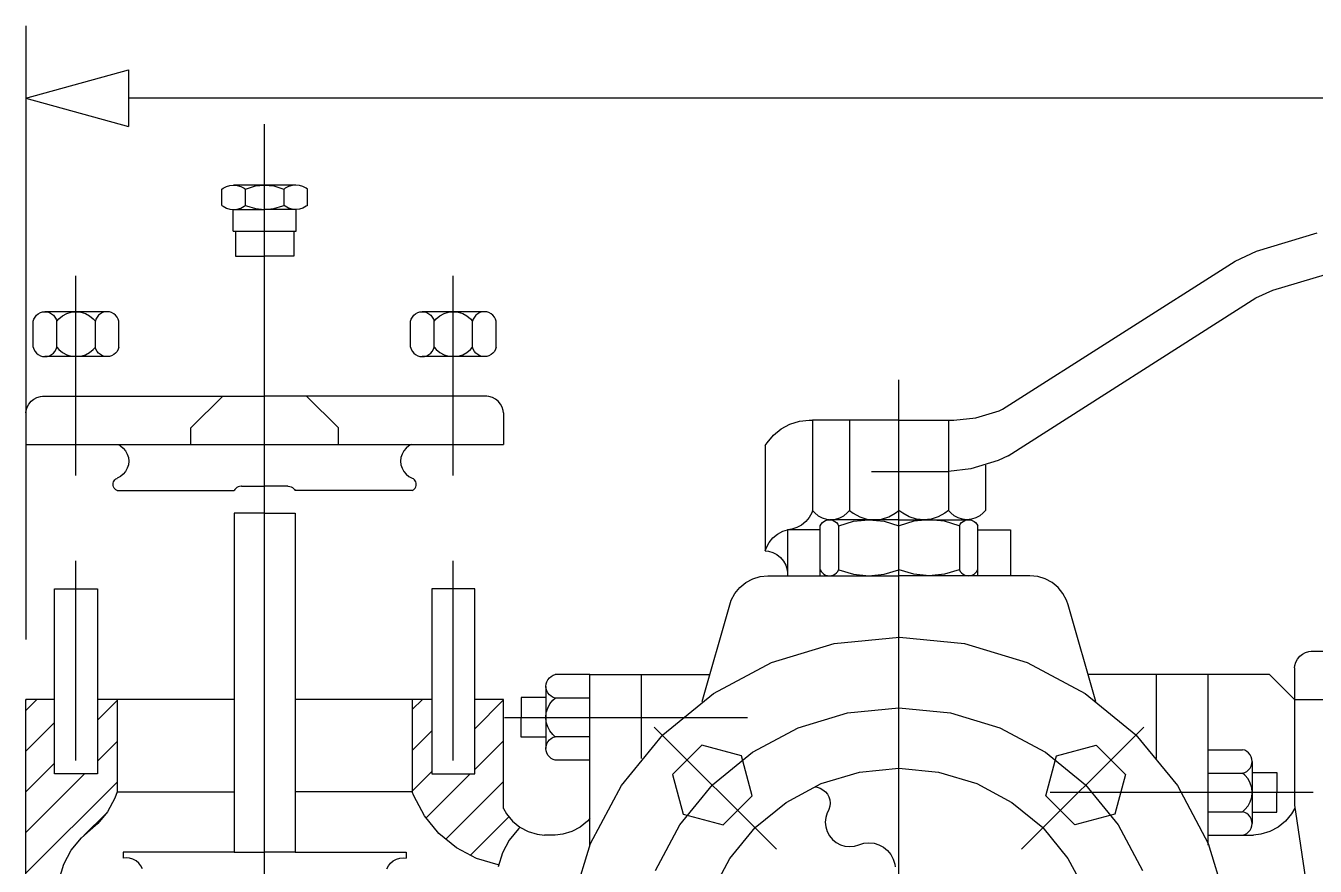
# Model space of a CAD drawing. Extents: x 391 to 1246, y 154 to 1081.
# Drawn here: x 621.1 to 906.5, y 421.8 to 607.8 of the extents above; entities that cross this region are included whole.
import ezdxf

# ---------------------------------------------------------------- set-up
doc = ezdxf.new("R2010")
doc.units = 0
doc.header["$MEASUREMENT"] = 0
for name, color, linetype in [('-1', 7, 'CONTINUOUS'), ('1', 7, 'CONTINUOUS'), ('4', 7, 'CONTINUOUS')]:
    doc.layers.add(name, color=color, linetype=linetype)

msp = doc.modelspace()

# ---------------------------------------------------------------- linework, layer by layer
at = {"layer": '-1', "color": 3, "linetype": 'Continuous'}
msp.add_line((984.91, 591.75), (643.82, 591.75), dxfattribs=at)
at = {"layer": '1', "color": 3, "linetype": 'Continuous'}
msp.add_line((621.15, 607.79), (621.15, 472.01), dxfattribs=at)
at = {"layer": '1', "color": 4, "linetype": 'Continuous'}
for p, q in [((673.98, 170.76), (673.98, 586.01)), ((632.23, 508.25), (632.23, 552.43)), ((715.73, 508.25), (715.73, 552.43)), ((814.35, 174.06), (814.35, 529.41)), ((632.23, 445.24), (632.23, 489.42)), ((715.73, 445.24), (715.73, 489.42)), ((621.15, 456.3), (623.55, 458.71)), ((621.15, 458.56), (621.3, 458.71)), ((636.97, 458.61), (637.08, 458.71)), ((636.97, 454.1), (641.32, 458.45)), ((706.65, 456.46), (708.9, 458.71)), ((720.47, 452.25), (726.82, 458.6)), ((802.97, 455.77), (814.35, 456.89)), ((814.35, 456.89), (825.73, 455.77)), ((727.03, 454.75), (780.86, 454.75)), ((792.02, 452.45), (802.97, 455.77)), ((825.73, 455.77), (836.68, 452.45)), ((621.15, 447.29), (627.49, 453.64)), ((706.65, 447.44), (710.99, 451.79)), ((787.23, 425.58), (760.19, 452.62)), ((781.94, 447.06), (792.02, 452.45)), ((836.68, 452.45), (846.77, 447.06)), ((841.47, 425.58), (868.51, 452.62)), ((636.97, 445.09), (641.32, 449.43)), ((720.47, 443.24), (726.82, 449.58)), ((773.1, 439.8), (781.94, 447.06)), ((846.77, 447.06), (855.61, 439.8)), ((621.15, 438.27), (627.49, 444.62)), ((706.65, 438.43), (710.99, 442.77)), ((621.15, 429.26), (634.13, 442.24)), ((621.15, 420.24), (641.32, 440.41)), ((709.74, 432.5), (719.48, 442.24)), ((714.08, 427.83), (726.82, 440.57)), ((765.84, 430.96), (773.1, 439.8)), ((855.61, 439.8), (862.86, 430.96)), ((906.02, 438.14), (847.84, 438.14)), ((634, 428.58), (638.81, 433.39)), ((719.52, 424.25), (728.02, 432.76)), ((760.45, 420.87), (765.84, 430.96)), ((862.86, 430.96), (868.25, 420.87))]:
    msp.add_line(p, q, dxfattribs=at)
at = {"layer": '1', "color": 7, "linetype": 'Continuous'}
for p, q in [((664.52, 571.63), (664.81, 571.84)), ((664.52, 568.06), (664.52, 571.63)), ((664.81, 571.84), (665.53, 572.22)), ((665.53, 572.22), (666.31, 572.46)), ((666.31, 572.46), (667.12, 572.54)), ((680.85, 572.54), (667.12, 572.54)), ((667.12, 572.54), (667.93, 572.46)), ((667.93, 572.46), (668.71, 572.22)), ((668.71, 572.22), (669.42, 571.84)), ((669.42, 571.84), (669.71, 571.63)), ((669.71, 571.63), (669.97, 571.74)), ((669.71, 568.06), (669.71, 571.63)), ((669.97, 571.74), (671.94, 572.34)), ((671.94, 572.34), (673.98, 572.54)), ((673.98, 572.54), (676.03, 572.34)), ((676.03, 572.34), (678, 571.74)), ((678, 571.74), (678.26, 571.63)), ((678.54, 571.84), (678.26, 571.63)), ((678.26, 568.06), (678.26, 571.63)), ((679.26, 572.22), (678.54, 571.84)), ((680.04, 572.46), (679.26, 572.22)), ((680.85, 572.54), (680.04, 572.46)), ((681.66, 572.46), (680.85, 572.54)), ((682.44, 572.22), (681.66, 572.46)), ((683.16, 571.84), (682.44, 572.22)), ((683.45, 571.63), (683.16, 571.84)), ((683.45, 568.06), (683.45, 571.63)), ((664.52, 568.06), (664.81, 567.85)), ((664.81, 567.85), (665.53, 567.46)), ((668.71, 567.46), (669.42, 567.85)), ((669.42, 567.85), (669.71, 568.06)), ((669.71, 568.06), (669.97, 567.94)), ((669.97, 567.94), (671.94, 567.35)), ((676.03, 567.35), (678, 567.94)), ((678, 567.94), (678.26, 568.06)), ((678.54, 567.85), (678.26, 568.06)), ((679.26, 567.46), (678.54, 567.85)), ((683.16, 567.85), (682.44, 567.46)), ((683.45, 568.06), (683.16, 567.85)), ((665.53, 567.46), (666.31, 567.23)), ((666.31, 567.23), (667.12, 567.15)), ((667.04, 562.35), (667.04, 567.15)), ((667.04, 567.15), (673.98, 567.15)), ((667.12, 567.15), (667.93, 567.23)), ((667.93, 567.23), (668.71, 567.46)), ((671.94, 567.35), (673.98, 567.15)), ((673.98, 567.15), (676.03, 567.35)), ((680.93, 567.15), (673.98, 567.15)), ((680.04, 567.23), (679.26, 567.46)), ((680.85, 567.15), (680.04, 567.23)), ((681.66, 567.23), (680.85, 567.15)), ((680.93, 562.35), (680.93, 567.15)), ((682.44, 567.46), (681.66, 567.23)), ((667.04, 562.35), (680.93, 562.35)), ((667.56, 562.35), (667.56, 556.79)), ((680.41, 562.35), (680.41, 556.79)), ((893.5, 557.93), (906.87, 561.98)), ((667.56, 556.79), (673.98, 556.79)), ((680.41, 556.79), (673.98, 556.79)), ((888.72, 555.74), (893.5, 557.93)), ((837.28, 522.92), (888.72, 555.74)), ((897.08, 549.27), (908.7, 552.79)), ((893.35, 547.58), (897.08, 549.27)), ((838.51, 512.6), (893.35, 547.58)), ((622.77, 542.41), (622.92, 542.87)), ((622.77, 536.68), (622.77, 542.41)), ((622.92, 542.87), (623.16, 543.33)), ((623.16, 543.33), (623.49, 543.73)), ((623.49, 543.73), (623.89, 544.06)), ((623.89, 544.06), (624.35, 544.31)), ((624.35, 544.31), (624.85, 544.46)), ((624.85, 544.46), (625.37, 544.51)), ((639.1, 544.51), (625.37, 544.51)), ((625.37, 544.51), (625.88, 544.46)), ((625.88, 544.46), (626.38, 544.31)), ((626.38, 544.31), (626.84, 544.06)), ((626.84, 544.06), (627.24, 543.73)), ((627.24, 543.73), (627.57, 543.33)), ((627.57, 543.33), (627.82, 542.87)), ((627.82, 542.87), (627.96, 542.41)), ((627.96, 542.41), (628.42, 542.93)), ((627.96, 536.68), (627.96, 542.41)), ((628.42, 542.93), (629.24, 543.6)), ((629.24, 543.6), (630.17, 544.1)), ((630.17, 544.1), (631.18, 544.41)), ((631.18, 544.41), (632.23, 544.51)), ((632.23, 544.51), (633.29, 544.41)), ((633.29, 544.41), (634.3, 544.1)), ((634.3, 544.1), (635.23, 543.6)), ((635.23, 543.6), (636.05, 542.93)), ((636.05, 542.93), (636.51, 542.41)), ((636.65, 542.87), (636.51, 542.41)), ((636.51, 536.68), (636.51, 542.41)), ((636.9, 543.33), (636.65, 542.87)), ((637.23, 543.73), (636.9, 543.33)), ((637.63, 544.06), (637.23, 543.73)), ((638.09, 544.31), (637.63, 544.06)), ((638.59, 544.46), (638.09, 544.31)), ((639.1, 544.51), (638.59, 544.46)), ((639.62, 544.46), (639.1, 544.51)), ((640.12, 544.31), (639.62, 544.46)), ((640.58, 544.06), (640.12, 544.31)), ((640.98, 543.73), (640.58, 544.06)), ((641.31, 543.33), (640.98, 543.73)), ((641.55, 542.87), (641.31, 543.33)), ((641.7, 542.41), (641.55, 542.87)), ((641.7, 536.68), (641.7, 542.41)), ((706.27, 542.41), (706.42, 542.87)), ((706.27, 536.68), (706.27, 542.41)), ((706.42, 542.87), (706.66, 543.33)), ((706.66, 543.33), (706.99, 543.73)), ((706.99, 543.73), (707.39, 544.06)), ((707.39, 544.06), (707.85, 544.31)), ((707.85, 544.31), (708.35, 544.46)), ((708.35, 544.46), (708.87, 544.51)), ((722.6, 544.51), (708.87, 544.51)), ((708.87, 544.51), (709.38, 544.46)), ((709.38, 544.46), (709.88, 544.31)), ((709.88, 544.31), (710.34, 544.06)), ((710.34, 544.06), (710.74, 543.73)), ((710.74, 543.73), (711.07, 543.33)), ((711.07, 543.33), (711.32, 542.87)), ((711.32, 542.87), (711.46, 542.41)), ((711.46, 542.41), (711.92, 542.93)), ((711.46, 536.68), (711.46, 542.41)), ((711.92, 542.93), (712.74, 543.6)), ((712.74, 543.6), (713.67, 544.1)), ((713.67, 544.1), (714.68, 544.41)), ((714.68, 544.41), (715.73, 544.51)), ((715.73, 544.51), (716.79, 544.41)), ((716.79, 544.41), (717.8, 544.1)), ((717.8, 544.1), (718.73, 543.6)), ((718.73, 543.6), (719.55, 542.93)), ((719.55, 542.93), (720.01, 542.41)), ((720.15, 542.87), (720.01, 542.41)), ((720.01, 536.68), (720.01, 542.41)), ((720.4, 543.33), (720.15, 542.87)), ((720.73, 543.73), (720.4, 543.33)), ((721.13, 544.06), (720.73, 543.73)), ((721.59, 544.31), (721.13, 544.06)), ((722.08, 544.46), (721.59, 544.31)), ((722.6, 544.51), (722.08, 544.46)), ((723.12, 544.46), (722.6, 544.51)), ((723.62, 544.31), (723.12, 544.46)), ((724.07, 544.06), (723.62, 544.31)), ((724.48, 543.73), (724.07, 544.06)), ((724.81, 543.33), (724.48, 543.73)), ((725.05, 542.87), (724.81, 543.33)), ((725.2, 542.41), (725.05, 542.87)), ((725.2, 536.68), (725.2, 542.41)), ((622.77, 536.68), (622.92, 536.21)), ((627.82, 536.21), (627.96, 536.68)), ((627.96, 536.68), (628.42, 536.16)), ((636.05, 536.16), (636.51, 536.68)), ((636.65, 536.21), (636.51, 536.68)), ((641.7, 536.68), (641.55, 536.21)), ((706.27, 536.68), (706.42, 536.21)), ((711.32, 536.21), (711.46, 536.68)), ((711.46, 536.68), (711.92, 536.16)), ((719.55, 536.16), (720.01, 536.68)), ((720.15, 536.21), (720.01, 536.68)), ((725.2, 536.68), (725.05, 536.21)), ((622.92, 536.21), (623.16, 535.75)), ((623.16, 535.75), (623.49, 535.35)), ((623.49, 535.35), (623.89, 535.02)), ((623.89, 535.02), (624.35, 534.78)), ((624.35, 534.78), (624.85, 534.63)), ((624.85, 534.63), (625.37, 534.58)), ((625.37, 534.58), (625.88, 534.63)), ((639.1, 534.58), (625.37, 534.58)), ((625.88, 534.63), (626.38, 534.78)), ((626.38, 534.78), (626.84, 535.02)), ((626.84, 535.02), (627.24, 535.35)), ((627.24, 535.35), (627.57, 535.75)), ((627.57, 535.75), (627.82, 536.21)), ((628.42, 536.16), (629.24, 535.48)), ((629.24, 535.48), (630.17, 534.99)), ((630.17, 534.99), (631.18, 534.68)), ((631.18, 534.68), (632.23, 534.58)), ((632.23, 534.58), (633.29, 534.68)), ((633.29, 534.68), (634.3, 534.99)), ((634.3, 534.99), (635.23, 535.48)), ((635.23, 535.48), (636.05, 536.16)), ((636.9, 535.75), (636.65, 536.21)), ((637.23, 535.35), (636.9, 535.75)), ((637.63, 535.02), (637.23, 535.35)), ((638.09, 534.78), (637.63, 535.02)), ((638.59, 534.63), (638.09, 534.78)), ((639.1, 534.58), (638.59, 534.63)), ((639.62, 534.63), (639.1, 534.58)), ((640.12, 534.78), (639.62, 534.63)), ((640.58, 535.02), (640.12, 534.78)), ((640.98, 535.35), (640.58, 535.02)), ((641.31, 535.75), (640.98, 535.35)), ((641.55, 536.21), (641.31, 535.75)), ((706.42, 536.21), (706.66, 535.75)), ((706.66, 535.75), (706.99, 535.35)), ((706.99, 535.35), (707.39, 535.02)), ((707.39, 535.02), (707.85, 534.78)), ((707.85, 534.78), (708.35, 534.63)), ((708.35, 534.63), (708.87, 534.58)), ((708.87, 534.58), (709.38, 534.63)), ((722.6, 534.58), (708.87, 534.58)), ((709.38, 534.63), (709.88, 534.78)), ((709.88, 534.78), (710.34, 535.02)), ((710.34, 535.02), (710.74, 535.35)), ((710.74, 535.35), (711.07, 535.75)), ((711.07, 535.75), (711.32, 536.21)), ((711.92, 536.16), (712.74, 535.48)), ((712.74, 535.48), (713.67, 534.99)), ((713.67, 534.99), (714.68, 534.68)), ((714.68, 534.68), (715.73, 534.58)), ((715.73, 534.58), (716.79, 534.68)), ((716.79, 534.68), (717.8, 534.99)), ((717.8, 534.99), (718.73, 535.48)), ((718.73, 535.48), (719.55, 536.16)), ((720.4, 535.75), (720.15, 536.21)), ((720.73, 535.35), (720.4, 535.75)), ((721.13, 535.02), (720.73, 535.35)), ((721.59, 534.78), (721.13, 535.02)), ((722.08, 534.63), (721.59, 534.78)), ((722.6, 534.58), (722.08, 534.63)), ((723.12, 534.63), (722.6, 534.58)), ((723.62, 534.78), (723.12, 534.63)), ((724.07, 535.02), (723.62, 534.78)), ((724.48, 535.35), (724.07, 535.02)), ((724.81, 535.75), (724.48, 535.35)), ((725.05, 536.21), (724.81, 535.75)), ((622.29, 524.69), (622.9, 525.19)), ((622.9, 525.19), (623.59, 525.56)), ((623.59, 525.56), (624.35, 525.79)), ((624.35, 525.79), (624.83, 525.85)), ((624.83, 525.85), (673.98, 525.85)), ((657.66, 518.8), (664.71, 525.85)), ((723.14, 525.85), (673.98, 525.85)), ((690.31, 518.8), (683.25, 525.85)), ((723.62, 525.79), (723.14, 525.85)), ((724.38, 525.56), (723.62, 525.79)), ((725.07, 525.19), (724.38, 525.56)), ((725.68, 524.69), (725.07, 525.19)), ((621.12, 522.17), (621.18, 522.63)), ((621.18, 522.63), (621.41, 523.38)), ((621.41, 523.38), (621.79, 524.08)), ((621.79, 524.08), (622.29, 524.69)), ((726.18, 524.08), (725.68, 524.69)), ((726.55, 523.38), (726.18, 524.08)), ((726.78, 522.63), (726.55, 523.38)), ((726.85, 522.17), (726.78, 522.63)), ((831.33, 521.02), (836.54, 522.6)), ((836.54, 522.6), (837.28, 522.92)), ((621.12, 522.17), (621.12, 515.14)), ((726.85, 522.17), (726.85, 515.14)), ((788.25, 518.63), (790.19, 519.66)), ((790.19, 519.66), (792.3, 520.3)), ((792.3, 520.3), (794.49, 520.52)), ((794.49, 520.52), (795.23, 520.5)), ((803.38, 520.5), (795.23, 520.5)), ((795.23, 520.5), (795.23, 500.53)), ((814.35, 520.5), (803.38, 520.5)), ((803.38, 520.5), (803.38, 500.53)), ((814.35, 520.5), (825.32, 520.5)), ((825.32, 520.5), (826.5, 520.5)), ((825.32, 520.5), (825.32, 500.53)), ((826.5, 520.5), (831.33, 521.02)), ((657.66, 515.14), (657.66, 518.8)), ((690.31, 515.14), (690.31, 518.8)), ((785.15, 515.53), (786.55, 517.23)), ((786.55, 517.23), (788.25, 518.63)), ((621.12, 515.14), (726.85, 515.14)), ((641.58, 515.14), (642.08, 514.86)), ((642.08, 514.86), (642.7, 514.35)), ((642.7, 514.35), (643.21, 513.73)), ((643.21, 513.73), (643.59, 513.02)), ((704.76, 513.73), (704.38, 513.02)), ((705.27, 514.35), (704.76, 513.73)), ((705.89, 514.86), (705.27, 514.35)), ((706.39, 515.14), (705.89, 514.86)), ((784.77, 514.92), (785.15, 515.53)), ((784.77, 514.92), (784.77, 491.64)), ((643.59, 513.02), (643.82, 512.25)), ((643.82, 512.25), (643.9, 511.45)), ((643.9, 511.45), (643.82, 510.65)), ((704.15, 512.25), (704.07, 511.45)), ((704.07, 511.45), (704.15, 510.65)), ((704.38, 513.02), (704.15, 512.25)), ((836.31, 511.59), (830.28, 509.76)), ((838.51, 512.6), (836.31, 511.59)), ((642.08, 508.05), (641.37, 507.67)), ((642.7, 508.56), (642.08, 508.05)), ((643.21, 509.18), (642.7, 508.56)), ((643.59, 509.88), (643.21, 509.18)), ((643.82, 510.65), (643.59, 509.88)), ((704.15, 510.65), (704.38, 509.88)), ((704.38, 509.88), (704.76, 509.18)), ((704.76, 509.18), (705.27, 508.56)), ((705.27, 508.56), (705.89, 508.05)), ((705.89, 508.05), (706.6, 507.67)), ((808.25, 509.17), (825.32, 509.17)), ((830.28, 509.76), (825.32, 509.17)), ((833.47, 510.56), (833.47, 500.53)), ((640.42, 506.31), (640.45, 506.59)), ((640.45, 506.03), (640.42, 506.31)), ((640.45, 506.59), (640.53, 506.86)), ((640.53, 505.76), (640.45, 506.03)), ((640.53, 506.86), (640.67, 507.11)), ((640.67, 505.51), (640.53, 505.76)), ((640.67, 507.11), (640.85, 507.33)), ((640.85, 505.29), (640.67, 505.51)), ((640.85, 507.33), (641.07, 507.51)), ((641.07, 505.11), (640.85, 505.29)), ((641.07, 507.51), (641.32, 507.64)), ((641.32, 504.98), (641.07, 505.11)), ((641.32, 507.64), (641.33, 507.65)), ((641.37, 507.67), (641.33, 507.65)), ((667.37, 505.17), (667.26, 504.97)), ((667.58, 505.42), (667.37, 505.17)), ((667.83, 505.62), (667.58, 505.42)), ((668.12, 505.78), (667.83, 505.62)), ((668.43, 505.87), (668.12, 505.78)), ((668.75, 505.9), (668.43, 505.87)), ((668.89, 505.9), (668.75, 505.9)), ((668.89, 505.9), (673.98, 505.9)), ((679.08, 505.9), (673.98, 505.9)), ((679.08, 505.9), (679.21, 505.9)), ((679.21, 505.9), (679.54, 505.87)), ((679.54, 505.87), (679.85, 505.78)), ((679.85, 505.78), (680.14, 505.62)), ((680.14, 505.62), (680.39, 505.42)), ((680.39, 505.42), (680.59, 505.17)), ((680.59, 505.17), (680.71, 504.97)), ((706.6, 507.67), (706.64, 507.65)), ((706.65, 507.64), (706.64, 507.65)), ((706.9, 507.51), (706.65, 507.64)), ((706.65, 504.98), (706.9, 505.11)), ((707.12, 507.33), (706.9, 507.51)), ((706.9, 505.11), (707.12, 505.29)), ((707.3, 507.11), (707.12, 507.33)), ((707.12, 505.29), (707.3, 505.51)), ((707.43, 506.86), (707.3, 507.11)), ((707.3, 505.51), (707.43, 505.76)), ((707.52, 506.59), (707.43, 506.86)), ((707.43, 505.76), (707.52, 506.03)), ((707.54, 506.31), (707.52, 506.59)), ((707.52, 506.03), (707.54, 506.31)), ((641.33, 504.97), (641.32, 504.98)), ((641.33, 504.97), (667.26, 504.97)), ((706.64, 504.97), (680.71, 504.97)), ((706.64, 504.97), (706.65, 504.98)), ((673.98, 499.97), (667.26, 499.97)), ((667.26, 499.97), (667.26, 424.95)), ((673.98, 499.97), (680.71, 499.97)), ((680.71, 499.97), (680.71, 424.95)), ((795.05, 500.03), (794.48, 498.98)), ((795.23, 500.53), (795.05, 500.03)), ((795.23, 500.53), (795.7, 499.98)), ((795.7, 499.98), (796.48, 499.35)), ((796.48, 499.35), (797.36, 498.88)), ((801.26, 498.88), (802.14, 499.35)), ((802.14, 499.35), (802.91, 499.98)), ((802.91, 499.98), (803.38, 500.53)), ((803.38, 500.53), (804.21, 499.91)), ((804.21, 499.91), (805.66, 499.13)), ((812.08, 499.13), (813.53, 499.91)), ((813.53, 499.91), (814.35, 500.53)), ((815.17, 499.91), (814.35, 500.53)), ((816.62, 499.13), (815.17, 499.91)), ((824.5, 499.91), (823.05, 499.13)), ((825.32, 500.53), (824.5, 499.91)), ((825.79, 499.98), (825.32, 500.53)), ((826.57, 499.35), (825.79, 499.98)), ((827.45, 498.88), (826.57, 499.35)), ((832.23, 499.35), (831.35, 498.88)), ((833, 499.98), (832.23, 499.35)), ((833.47, 500.53), (833, 499.98)), ((791.75, 496.74), (790.61, 496.39)), ((792.81, 497.3), (791.75, 496.74)), ((793.73, 498.06), (792.81, 497.3)), ((794.48, 498.98), (793.73, 498.06)), ((796.94, 497.15), (797.13, 497.52)), ((796.94, 486.08), (796.94, 497.15)), ((797.13, 497.52), (797.41, 497.85)), ((797.36, 498.88), (798.31, 498.59)), ((797.41, 497.85), (797.74, 498.12)), ((797.74, 498.12), (798.12, 498.32)), ((798.12, 498.32), (798.53, 498.45)), ((798.31, 498.59), (799.31, 498.49)), ((798.53, 498.45), (798.96, 498.49)), ((814.35, 498.49), (798.96, 498.49)), ((798.96, 498.49), (799.39, 498.45)), ((799.31, 498.49), (800.3, 498.59)), ((799.39, 498.45), (799.8, 498.32)), ((799.8, 498.32), (800.18, 498.12)), ((800.18, 498.12), (800.52, 497.85)), ((800.3, 498.59), (801.26, 498.88)), ((800.52, 497.85), (800.79, 497.52)), ((800.79, 497.52), (800.99, 497.15)), ((800.99, 497.15), (801.03, 497.17)), ((800.99, 497.15), (800.99, 487.42)), ((801.03, 497.17), (804.28, 498.16)), ((804.28, 498.16), (807.67, 498.49)), ((805.66, 499.13), (807.23, 498.65)), ((807.23, 498.65), (808.87, 498.49)), ((807.67, 498.49), (811.05, 498.16)), ((808.87, 498.49), (810.5, 498.65)), ((810.5, 498.65), (812.08, 499.13)), ((811.05, 498.16), (814.31, 497.17)), ((814.31, 497.17), (814.35, 497.15)), ((814.35, 498.49), (829.74, 498.49)), ((814.39, 497.17), (814.35, 497.15)), ((817.65, 498.16), (814.39, 497.17)), ((818.2, 498.65), (816.62, 499.13)), ((821.03, 498.49), (817.65, 498.16)), ((819.84, 498.49), (818.2, 498.65)), ((821.47, 498.65), (819.84, 498.49)), ((824.42, 498.16), (821.03, 498.49)), ((823.05, 499.13), (821.47, 498.65)), ((827.68, 497.17), (824.42, 498.16)), ((828.4, 498.59), (827.45, 498.88)), ((827.72, 497.15), (827.68, 497.17)), ((827.72, 497.15), (827.91, 497.52)), ((827.72, 497.15), (827.72, 487.42)), ((827.91, 497.52), (828.19, 497.85)), ((828.19, 497.85), (828.52, 498.12)), ((829.4, 498.49), (828.4, 498.59)), ((828.52, 498.12), (828.9, 498.32)), ((828.9, 498.32), (829.31, 498.45)), ((829.31, 498.45), (829.74, 498.49)), ((830.39, 498.59), (829.4, 498.49)), ((829.74, 498.49), (830.17, 498.45)), ((830.17, 498.45), (830.58, 498.32)), ((831.35, 498.88), (830.39, 498.59)), ((830.58, 498.32), (830.96, 498.12)), ((830.96, 498.12), (831.3, 497.85)), ((831.3, 497.85), (831.57, 497.52)), ((831.57, 497.52), (831.77, 497.15)), ((831.77, 486.08), (831.77, 497.15)), ((785.63, 493.48), (786.46, 494.49)), ((786.46, 494.49), (787.48, 495.32)), ((787.48, 495.32), (788.64, 495.94)), ((788.64, 495.94), (789.68, 496.28)), ((790.61, 496.39), (789.68, 496.28)), ((796.94, 496.28), (789.68, 496.28)), ((789.68, 496.28), (789.68, 486.08)), ((831.77, 496.28), (839.03, 496.28)), ((839.03, 496.28), (839.03, 486.08)), ((784.77, 491.64), (785.01, 492.32)), ((784.77, 491.64), (785.45, 491.55)), ((785.01, 492.32), (785.63, 493.48)), ((785.45, 491.55), (786.44, 491.25)), ((786.44, 491.25), (787.35, 490.77)), ((787.35, 490.77), (788.15, 490.11)), ((788.15, 490.11), (788.8, 489.31)), ((788.8, 489.31), (789.29, 488.4)), ((789.29, 488.4), (789.59, 487.42)), ((780.48, 484.61), (782, 485.42)), ((782, 485.42), (783.65, 485.92)), ((783.65, 485.92), (785.36, 486.09)), ((785.36, 486.09), (785.54, 486.08)), ((785.54, 486.08), (814.35, 486.08)), ((789.59, 487.42), (789.68, 486.7)), ((796.94, 487.42), (797.13, 487.06)), ((797.13, 487.06), (797.41, 486.73)), ((797.41, 486.73), (797.74, 486.45)), ((797.74, 486.45), (798.12, 486.25)), ((798.12, 486.25), (798.53, 486.13)), ((798.53, 486.13), (798.96, 486.08)), ((798.96, 486.08), (799.39, 486.13)), ((799.39, 486.13), (799.8, 486.25)), ((799.8, 486.25), (800.18, 486.45)), ((800.18, 486.45), (800.52, 486.73)), ((800.52, 486.73), (800.79, 487.06)), ((800.79, 487.06), (800.99, 487.42)), ((800.99, 487.42), (801.03, 487.4)), ((801.03, 487.4), (804.28, 486.42)), ((804.28, 486.42), (807.67, 486.08)), ((807.67, 486.08), (811.05, 486.42)), ((811.05, 486.42), (814.31, 487.4)), ((814.31, 487.4), (814.35, 487.42)), ((814.39, 487.4), (814.35, 487.42)), ((843.16, 486.08), (814.35, 486.08)), ((817.65, 486.42), (814.39, 487.4)), ((821.03, 486.08), (817.65, 486.42)), ((824.42, 486.42), (821.03, 486.08)), ((827.68, 487.4), (824.42, 486.42)), ((827.72, 487.42), (827.68, 487.4)), ((827.72, 487.42), (827.91, 487.06)), ((827.91, 487.06), (828.19, 486.73)), ((828.19, 486.73), (828.52, 486.45)), ((828.52, 486.45), (828.9, 486.25)), ((828.9, 486.25), (829.31, 486.13)), ((829.31, 486.13), (829.74, 486.08)), ((829.74, 486.08), (830.17, 486.13)), ((830.17, 486.13), (830.58, 486.25)), ((830.58, 486.25), (830.96, 486.45)), ((830.96, 486.45), (831.3, 486.73)), ((831.3, 486.73), (831.57, 487.06)), ((831.57, 487.06), (831.77, 487.42)), ((843.34, 486.09), (843.16, 486.08)), ((845.05, 485.92), (843.34, 486.09)), ((846.7, 485.42), (845.05, 485.92)), ((848.22, 484.61), (846.7, 485.42)), ((627.49, 483.23), (636.97, 483.23)), ((627.49, 442.24), (627.49, 483.23)), ((636.97, 483.23), (636.97, 442.24)), ((720.47, 483.23), (710.99, 483.23)), ((710.99, 483.23), (710.99, 442.24)), ((720.47, 442.24), (720.47, 483.23)), ((778.06, 482.18), (779.15, 483.51)), ((779.15, 483.51), (780.48, 484.61)), ((849.55, 483.51), (848.22, 484.61)), ((850.64, 482.18), (849.55, 483.51)), ((770.76, 458.27), (776.9, 479.64)), ((776.9, 479.64), (777.25, 480.67)), ((777.25, 480.67), (778.06, 482.18)), ((851.45, 480.67), (850.64, 482.18)), ((851.8, 479.64), (851.45, 480.67)), ((857.94, 458.27), (851.8, 479.64)), ((786.12, 466.9), (800, 471.11)), ((800, 471.11), (814.43, 472.53)), ((814.43, 472.53), (828.87, 471.11)), ((828.87, 471.11), (842.75, 466.9)), ((902.52, 467.65), (903.02, 468.26)), ((903.02, 468.26), (903.63, 468.76)), ((903.63, 468.76), (904.33, 469.13)), ((904.33, 469.13), (905.08, 469.36)), ((905.08, 469.36), (905.56, 469.42)), ((905.56, 469.42), (954.72, 469.42)), ((773.33, 460.06), (786.12, 466.9)), ((842.75, 466.9), (855.54, 460.06)), ((901.86, 465.74), (901.92, 466.2)), ((901.86, 465.74), (901.86, 435.35)), ((901.92, 466.2), (902.15, 466.95)), ((902.15, 466.95), (902.52, 467.65)), ((736.25, 462.14), (736.4, 462.64)), ((736.4, 462.64), (736.65, 463.09)), ((736.65, 463.09), (736.98, 463.5)), ((736.98, 463.5), (737.38, 463.83)), ((737.38, 463.83), (737.84, 464.07)), ((737.84, 464.07), (738.3, 464.22)), ((745.91, 464.22), (738.3, 464.22)), ((745.91, 464.22), (772.47, 464.22)), ((745.91, 426.45), (745.91, 464.22)), ((757.39, 445.67), (757.39, 464.22)), ((896.35, 464.22), (856.23, 464.22)), ((871.31, 445.67), (871.31, 464.22)), ((882.79, 426.45), (882.79, 464.22)), ((896.35, 464.22), (901.86, 458.71)), ((736.2, 461.62), (736.25, 462.14)), ((736.2, 461.62), (736.2, 447.89)), ((736.25, 461.1), (736.2, 461.62)), ((736.4, 460.61), (736.25, 461.1)), ((736.65, 460.15), (736.4, 460.61)), ((736.98, 459.75), (736.65, 460.15)), ((737.38, 459.42), (736.98, 459.75)), ((737.84, 459.17), (737.38, 459.42)), ((762.11, 450.86), (773.33, 460.06)), ((855.54, 460.06), (866.75, 450.86)), ((627.49, 458.71), (621.15, 458.71)), ((621.15, 383.76), (621.15, 458.71)), ((667.26, 458.71), (636.97, 458.71)), ((641.32, 458.71), (641.32, 438.3)), ((711.02, 458.71), (680.71, 458.71)), ((706.65, 458.71), (706.65, 438.3)), ((726.82, 458.71), (720.5, 458.71)), ((726.82, 434.55), (726.82, 458.71)), ((736.2, 459.15), (730.74, 459.15)), ((730.74, 459.15), (730.74, 454.75)), ((736.31, 455.81), (736.61, 456.82)), ((736.61, 456.82), (737.11, 457.75)), ((737.11, 457.75), (737.78, 458.57)), ((737.78, 458.57), (738.3, 459.03)), ((738.3, 459.03), (737.84, 459.17)), ((745.91, 459.03), (738.3, 459.03)), ((901.86, 458.71), (1007.58, 458.71)), ((730.74, 450.36), (730.74, 454.75)), ((736.2, 454.75), (736.31, 455.81)), ((736.31, 453.7), (736.2, 454.75)), ((736.61, 452.69), (736.31, 453.7)), ((737.11, 451.76), (736.61, 452.69)), ((737.78, 450.94), (737.11, 451.76)), ((738.3, 450.48), (737.78, 450.94)), ((752.91, 439.65), (762.11, 450.86)), ((866.75, 450.86), (875.95, 439.65)), ((736.2, 450.36), (730.74, 450.36)), ((736.2, 447.89), (736.25, 448.4)), ((736.25, 448.4), (736.4, 448.9)), ((736.4, 448.9), (736.65, 449.36)), ((736.65, 449.36), (736.98, 449.76)), ((736.98, 449.76), (737.38, 450.09)), ((737.38, 450.09), (737.84, 450.34)), ((737.84, 450.34), (738.3, 450.48)), ((745.91, 450.48), (738.3, 450.48)), ((770.69, 448.58), (764.23, 442.12)), ((779.51, 446.22), (770.69, 448.58)), ((849.19, 446.22), (858.01, 448.58)), ((858.01, 448.58), (864.47, 442.12)), ((736.25, 447.37), (736.2, 447.89)), ((736.4, 446.87), (736.25, 447.37)), ((736.65, 446.41), (736.4, 446.87)), ((736.98, 446.01), (736.65, 446.41)), ((737.38, 445.68), (736.98, 446.01)), ((737.84, 445.44), (737.38, 445.68)), ((738.3, 445.29), (737.84, 445.44)), ((745.91, 445.29), (738.3, 445.29)), ((781.88, 437.4), (779.51, 446.22)), ((846.83, 437.4), (849.19, 446.22)), ((882.79, 447.6), (890.4, 447.6)), ((890.86, 447.46), (890.4, 447.6)), ((891.32, 447.21), (890.86, 447.46)), ((891.73, 446.88), (891.32, 447.21)), ((892.05, 446.48), (891.73, 446.88)), ((892.3, 446.02), (892.05, 446.48)), ((892.45, 445.52), (892.3, 446.02)), ((892.5, 445.01), (892.45, 445.52)), ((797.14, 440.1), (805.58, 442.66)), ((805.58, 442.66), (814.35, 443.53)), ((814.35, 443.53), (823.13, 442.66)), ((823.13, 442.66), (831.57, 440.1)), ((882.79, 442.41), (890.4, 442.41)), ((890.4, 442.41), (890.86, 442.56)), ((890.92, 441.95), (890.4, 442.41)), ((890.86, 442.56), (891.32, 442.8)), ((891.32, 442.8), (891.73, 443.13)), ((891.73, 443.13), (892.05, 443.53)), ((892.05, 443.53), (892.3, 443.99)), ((892.3, 443.99), (892.45, 444.49)), ((892.45, 444.49), (892.5, 445.01)), ((892.5, 445.01), (892.5, 431.27)), ((892.5, 442.54), (897.96, 442.54)), ((897.96, 442.54), (897.96, 438.14)), ((636.97, 442.24), (627.49, 442.24)), ((710.99, 442.24), (720.47, 442.24)), ((746.08, 426.86), (752.91, 439.65)), ((764.23, 442.12), (766.6, 433.3)), ((789.36, 435.94), (797.14, 440.1)), ((831.57, 440.1), (839.34, 435.94)), ((864.47, 442.12), (862.11, 433.3)), ((875.95, 439.65), (882.79, 426.86)), ((891.59, 441.14), (890.92, 441.95)), ((892.09, 440.2), (891.59, 441.14)), ((892.4, 439.19), (892.09, 440.2)), ((640.79, 436.86), (639.19, 433.87)), ((641.32, 438.3), (640.79, 436.86)), ((641.32, 438.3), (667.26, 438.3)), ((706.65, 438.3), (680.71, 438.3)), ((707.02, 437.37), (706.65, 438.3)), ((709.37, 432.95), (707.02, 437.37)), ((775.42, 430.94), (781.88, 437.4)), ((795.74, 439.35), (796.22, 439.29)), ((796.22, 439.29), (796.89, 439.09)), ((796.89, 439.09), (797.51, 438.75)), ((797.51, 438.75), (798.06, 438.31)), ((798.06, 438.31), (798.5, 437.77)), ((798.5, 437.77), (798.83, 437.14)), ((798.83, 437.14), (799.04, 436.47)), ((853.28, 430.94), (846.83, 437.4)), ((892.09, 436.08), (892.4, 437.09)), ((892.5, 438.14), (892.4, 439.19)), ((892.4, 437.09), (892.5, 438.14)), ((897.96, 433.74), (897.96, 438.14)), ((639.19, 433.87), (637.04, 431.24)), ((726.82, 434.55), (727.48, 433.42)), ((782.55, 430.35), (789.36, 435.94)), ((798.79, 434.3), (798.46, 433.63)), ((798.83, 434.4), (798.79, 434.3)), ((799.04, 435.07), (798.83, 434.4)), ((799.04, 436.47), (799.11, 435.77)), ((799.11, 435.77), (799.04, 435.07)), ((839.34, 435.94), (846.16, 430.35)), ((882.79, 433.87), (890.4, 433.87)), ((890.4, 433.87), (890.92, 434.33)), ((890.86, 433.72), (890.4, 433.87)), ((891.32, 433.48), (890.86, 433.72)), ((890.92, 434.33), (891.59, 435.14)), ((891.59, 435.14), (892.09, 436.08)), ((892.5, 433.74), (897.96, 433.74)), ((901.95, 434.69), (901.22, 433.42)), ((901.86, 435.35), (906.04, 407.15)), ((637.04, 431.24), (635.37, 429.77)), ((712.55, 429.08), (709.37, 432.95)), ((727.48, 433.42), (728.81, 431.8)), ((728.81, 431.8), (730.43, 430.47)), ((745.4, 431.8), (743.78, 430.47)), ((745.91, 432.34), (745.4, 431.8)), ((766.6, 433.3), (775.42, 430.94)), ((798.15, 432.61), (798.04, 431.56)), ((798.04, 431.56), (798.15, 430.51)), ((798.46, 433.63), (798.15, 432.61)), ((862.11, 433.3), (853.28, 430.94)), ((891.73, 433.15), (891.32, 433.48)), ((892.05, 432.74), (891.73, 433.15)), ((892.3, 432.29), (892.05, 432.74)), ((892.45, 431.79), (892.3, 432.29)), ((892.5, 431.27), (892.45, 431.79)), ((892.45, 430.75), (892.5, 431.27)), ((899.89, 431.8), (898.27, 430.47)), ((901.22, 433.42), (899.89, 431.8)), ((631.18, 425.35), (633.42, 428.08)), ((633.42, 428.08), (635.37, 429.77)), ((716.42, 425.91), (712.55, 429.08)), ((730.16, 430.1), (728.12, 427.61)), ((730.5, 430.42), (730.16, 430.1)), ((730.43, 430.47), (732.28, 429.48)), ((732.28, 429.48), (734.28, 428.87)), ((734.28, 428.87), (735.9, 428.68)), ((738.3, 428.68), (735.9, 428.68)), ((739.93, 428.87), (738.3, 428.68)), ((738.3, 428.68), (738.3, 428.68)), ((741.93, 429.48), (739.93, 428.87)), ((743.78, 430.47), (741.93, 429.48)), ((776.95, 423.53), (782.55, 430.35)), ((798.15, 430.51), (798.46, 429.5)), ((798.46, 429.5), (798.95, 428.56)), ((798.95, 428.56), (799.63, 427.74)), ((846.16, 430.35), (851.75, 423.53)), ((882.79, 428.68), (890.4, 428.68)), ((890.4, 428.68), (890.86, 428.82)), ((890.4, 428.68), (892.8, 428.68)), ((890.86, 428.82), (891.32, 429.07)), ((891.32, 429.07), (891.73, 429.4)), ((891.73, 429.4), (892.05, 429.8)), ((892.05, 429.8), (892.3, 430.26)), ((892.3, 430.26), (892.45, 430.75)), ((894.42, 428.87), (892.8, 428.68)), ((896.43, 429.48), (894.42, 428.87)), ((898.27, 430.47), (896.43, 429.48)), ((629.51, 422.24), (631.18, 425.35)), ((720.83, 423.55), (716.42, 425.91)), ((728.12, 427.61), (726.61, 424.78)), ((741.87, 412.98), (746.08, 426.86)), ((799.63, 427.74), (800.44, 427.07)), ((800.44, 427.07), (801.38, 426.57)), ((801.38, 426.57), (802.39, 426.27)), ((802.39, 426.27), (803.44, 426.16)), ((803.44, 426.16), (804.49, 426.27)), ((804.49, 426.27), (805.48, 426.56)), ((805.48, 426.56), (806.55, 426.89)), ((806.55, 426.89), (807.69, 427)), ((807.69, 427), (808.83, 426.89)), ((808.83, 426.89), (809.92, 426.55)), ((809.92, 426.55), (810.93, 426.01)), ((810.93, 426.01), (811.81, 425.29)), ((811.81, 425.29), (812.54, 424.41)), ((882.79, 426.86), (887, 412.98)), ((667.26, 424.95), (642.67, 424.95)), ((642.67, 424.95), (642.67, 423.62)), ((643.33, 423.67), (642.67, 423.62)), ((644.1, 423.6), (643.33, 423.67)), ((644.84, 423.37), (644.1, 423.6)), ((645.52, 423.01), (644.84, 423.37)), ((646.12, 422.52), (645.52, 423.01)), ((646.61, 421.92), (646.12, 422.52)), ((667.26, 424.95), (673.98, 424.95)), ((680.71, 424.95), (673.98, 424.95)), ((680.71, 424.95), (705.3, 424.95)), ((701.35, 421.92), (701.85, 422.52)), ((701.85, 422.52), (702.45, 423.01)), ((702.45, 423.01), (703.13, 423.37)), ((703.13, 423.37), (703.87, 423.6)), ((703.87, 423.6), (704.64, 423.67)), ((704.64, 423.67), (705.3, 423.62)), ((705.3, 424.95), (705.3, 423.62)), ((725.62, 422.1), (720.83, 423.55)), ((726.61, 424.78), (725.68, 421.71)), ((772.79, 415.76), (776.95, 423.53)), ((812.54, 424.41), (813.08, 423.4)), ((813.08, 423.4), (813.41, 422.3)), ((813.41, 422.3), (813.5, 421.69)), ((851.75, 423.53), (855.91, 415.76)), ((628.49, 418.86), (629.51, 422.24)), ((646.98, 421.23), (646.61, 421.92)), ((700.99, 421.23), (701.35, 421.92)), ((725.75, 422.07), (725.62, 422.1))]:
    msp.add_line(p, q, dxfattribs=at)
at = {"layer": '4', "color": 3, "linetype": 'Continuous'}
for p, q in [((621.15, 591.75), (643.82, 598.02)), ((643.82, 598.02), (643.82, 585.48)), ((643.82, 598.02), (643.82, 585.48)), ((621.15, 591.75), (643.82, 585.48))]:
    msp.add_line(p, q, dxfattribs=at)

doc.saveas('drawing.dxf')
